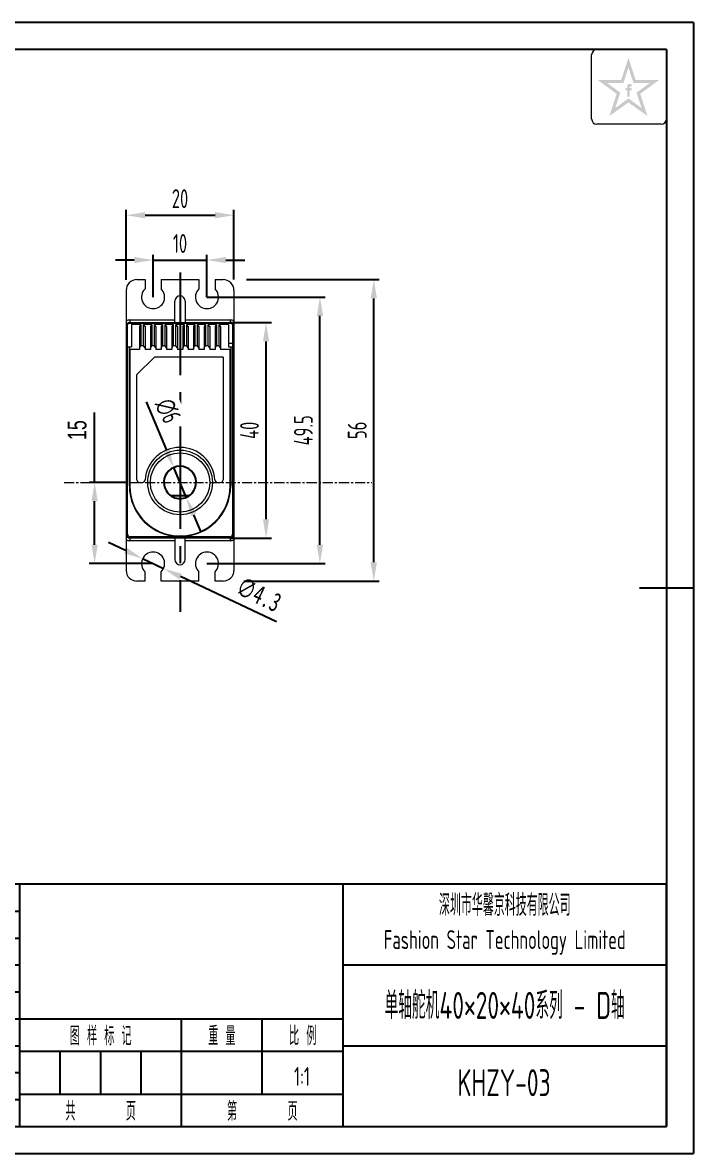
# Model space of a CAD drawing. Header units: inches. Extents: x -25 to 272, y -5 to 205.
# Drawn here: x 147.5 to 272, y -5 to 205 of the extents above; entities that cross this region are included whole.
import ezdxf
from ezdxf.enums import TextEntityAlignment as Align

# ---------------------------------------------------------------- set-up
doc = ezdxf.new("R2010")
doc.units = ezdxf.units.IN
doc.header["$MEASUREMENT"] = 0
doc.header["$PDMODE"] = 3
doc.header["$PDSIZE"] = 0.3125
doc.linetypes.add('CENTER', pattern=[0.6, 0.375, -0.075, 0.075, -0.075])
doc.linetypes.add('CENTER2', pattern=[28.575, 19.05, -3.175, 3.175, -3.175])
doc.layers.get('0').update_dxf_attribs({"linetype": 'CONTINUOUS'})
doc.layers.get('Defpoints').update_dxf_attribs({"linetype": 'CONTINUOUS'})
for name, color, linetype in [('1轮廓实线层', 7, 'CONTINUOUS'), ('2细线层', 4, 'CONTINUOUS'), ('3中心线层', 1, 'CENTER2'), ('6文字层', 3, 'CONTINUOUS'), ('7标注层', 4, 'CONTINUOUS'), ('图框层', 7, 'CONTINUOUS')]:
    doc.layers.add(name, color=color, linetype=linetype)
doc.styles.add('PC_TEXTSTYLE', font='ISOCP.SHX', dxfattribs={"width": 0.707, "bigfont": 'GBCBIG.SHX'})
doc.styles.add('PC_TEXTSTYLE4', font='ISOCP.SHX', dxfattribs={"width": 0.707, "bigfont": 'GBCBIG.SHX'})
doc.dimstyles.new('GB_DIAMETER', dxfattribs={"dimtxt": 3.5, "dimasz": 3.5, "dimexe": 1, "dimexo": 0, "dimgap": 1.5, "dimtad": 1, "dimjust": 4, "dimdsep": 46, "dimtxsty": 'PC_TEXTSTYLE', "dimcen": 0, "dimclrd": 256, "dimclrt": 3, "dimadec": 0, "dimazin": 2, "dimtp": 0.1, "dimtm": 0.1, "dimtfac": 0.71, "dimtdec": 3, "dimtmove": 0, "dimatfit": 2, "dimfxl": 1, "dimtfill": 1, "dimarcsym": 0})
doc.dimstyles.new('GB_LINEAR', dxfattribs={"dimtxt": 3.5, "dimasz": 3.5, "dimexe": 1, "dimexo": 0, "dimgap": 1.5, "dimtad": 1, "dimdsep": 46, "dimtxsty": 'PC_TEXTSTYLE', "dimcen": 0, "dimclrd": 256, "dimclrt": 3, "dimadec": 0, "dimazin": 2, "dimtp": 0.1, "dimtm": 0.1, "dimtfac": 0.71, "dimtdec": 3, "dimtmove": 0, "dimatfit": 3, "dimfxl": 1, "dimtfill": 1, "dimarcsym": 0})

# ---------------------------------------------------------------- blocks, each defined once
blk = doc.blocks.new('*D2')
at = {"layer": '7标注层', "lineweight": -2}
for p, q in [((166.62, 106.94), (163.46, 108.44)), ((169.78, 105.45), (173.67, 103.61)), ((194.63, 93.7), (176.84, 102.11))]:
    blk.add_line(p, q, dxfattribs=at)
at = {"layer": '7标注层'}
for points in [[(166.37, 106.41), (166.87, 107.47), (169.78, 105.45)], [(177.09, 102.64), (176.59, 101.59), (173.67, 103.61)]]:
    blk.add_solid(points, dxfattribs=at)
at = {"layer": 'Defpoints', "color": 0}
for p in [(169.78, 105.45), (173.67, 103.61)]:
    blk.add_point(p, dxfattribs=at)
at = {"layer": '7标注层', "color": 3, "insert": (191.37, 98.79), "char_height": 3.5, "attachment_point": 5, "rotation": 334.7057, "style": 'PC_TEXTSTYLE', "bg_fill": 3, "box_fill_scale": 1.25, "bg_fill_color": 257, "bg_fill_transparency": 0}
blk.add_mtext('{\\fSimSun|b0|i0|c134|p2;∅4.3}', dxfattribs=at)
blk = doc.blocks.new('*D3')
at = {"layer": '7标注层', "lineweight": -2}
for p, q in [((160.88, 119.6), (160.88, 132.58)), ((160.88, 108.03), (160.88, 116.1))]:
    blk.add_line(p, q, dxfattribs=at)
at = {"layer": '7标注层', "color": 0, "lineweight": -2}
for p, q in [((166.73, 119.6), (159.88, 119.6)), ((171.73, 104.53), (159.88, 104.53))]:
    blk.add_line(p, q, dxfattribs=at)
at = {"layer": '7标注层'}
for points in [[(161.46, 116.1), (160.3, 116.1), (160.88, 119.6)], [(160.3, 108.03), (161.46, 108.03), (160.88, 104.53)]]:
    blk.add_solid(points, dxfattribs=at)
at = {"layer": 'Defpoints', "color": 0}
for p in [(160.88, 119.6), (166.73, 119.6), (171.73, 104.53)]:
    blk.add_point(p, dxfattribs=at)
at = {"layer": '7标注层', "color": 3, "insert": (157.63, 129.32), "char_height": 3.5, "attachment_point": 5, "rotation": 90, "style": 'PC_TEXTSTYLE', "bg_fill": 3, "box_fill_scale": 1.25, "bg_fill_color": 257, "bg_fill_transparency": 0}
blk.add_mtext('{\\flisu|b0|i0|c134|p49;15}', dxfattribs=at)
blk = doc.blocks.new('*D11')
at = {"layer": '7标注层', "color": 0, "lineweight": -2}
for p, q in [((171.73, 154.03), (171.73, 161.9)), ((181.73, 154.03), (181.73, 161.9))]:
    blk.add_line(p, q, dxfattribs=at)
at = {"layer": '7标注层', "lineweight": -2}
for p, q in [((168.23, 160.9), (164.73, 160.9)), ((171.73, 160.9), (181.73, 160.9)), ((185.23, 160.9), (188.73, 160.9))]:
    blk.add_line(p, q, dxfattribs=at)
at = {"layer": '7标注层'}
for points in [[(168.23, 160.32), (168.23, 161.48), (171.73, 160.9)], [(185.23, 161.48), (185.23, 160.32), (181.73, 160.9)]]:
    blk.add_solid(points, dxfattribs=at)
at = {"layer": 'Defpoints', "color": 0}
for p in [(181.73, 160.9), (171.73, 154.03), (181.73, 154.03)]:
    blk.add_point(p, dxfattribs=at)
at = {"layer": '7标注层', "color": 3, "insert": (176.73, 163.98), "char_height": 3.5, "attachment_point": 5, "style": 'PC_TEXTSTYLE', "bg_fill": 3, "box_fill_scale": 1.25, "bg_fill_color": 257, "bg_fill_transparency": 0}
blk.add_mtext('10', dxfattribs=at)
blk = doc.blocks.new('*D12')
at = {"layer": '7标注层', "color": 0, "lineweight": -2}
for p, q in [((166.73, 157.23), (166.73, 170.23)), ((186.73, 157.28), (186.73, 170.23))]:
    blk.add_line(p, q, dxfattribs=at)
at = {"layer": '7标注层', "lineweight": -2}
blk.add_line((170.23, 169.23), (183.23, 169.23), dxfattribs=at)
at = {"layer": '7标注层'}
for points in [[(170.23, 169.81), (170.23, 168.64), (166.73, 169.23)], [(183.23, 168.64), (183.23, 169.81), (186.73, 169.23)]]:
    blk.add_solid(points, dxfattribs=at)
at = {"layer": 'Defpoints', "color": 0}
for p in [(186.73, 169.23), (166.73, 157.23), (186.73, 157.28)]:
    blk.add_point(p, dxfattribs=at)
at = {"layer": '7标注层', "color": 3, "insert": (176.73, 172.3), "char_height": 3.5, "attachment_point": 5, "style": 'PC_TEXTSTYLE', "bg_fill": 3, "box_fill_scale": 1.25, "bg_fill_color": 257, "bg_fill_transparency": 0}
blk.add_mtext('20', dxfattribs=at)
blk = doc.blocks.new('*D13')
at = {"layer": '7标注层', "color": 0, "lineweight": -2}
for p, q in [((186.03, 149.28), (193.69, 149.28)), ((186.03, 109.28), (193.69, 109.28))]:
    blk.add_line(p, q, dxfattribs=at)
at = {"layer": '7标注层', "lineweight": -2}
blk.add_line((192.69, 112.78), (192.69, 145.78), dxfattribs=at)
at = {"layer": '7标注层'}
for points in [[(193.28, 145.78), (192.11, 145.78), (192.69, 149.28)], [(192.11, 112.78), (193.28, 112.78), (192.69, 109.28)]]:
    blk.add_solid(points, dxfattribs=at)
at = {"layer": 'Defpoints', "color": 0}
for p in [(186.03, 149.28), (192.69, 149.28), (186.03, 109.28)]:
    blk.add_point(p, dxfattribs=at)
at = {"layer": '7标注层', "color": 3, "insert": (189.62, 129.28), "char_height": 3.5, "attachment_point": 5, "rotation": 90, "style": 'PC_TEXTSTYLE', "bg_fill": 3, "box_fill_scale": 1.25, "bg_fill_color": 257, "bg_fill_transparency": 0}
blk.add_mtext('40', dxfattribs=at)
blk = doc.blocks.new('*D14')
at = {"layer": '7标注层', "color": 0, "lineweight": -2}
for p, q in [((181.73, 154.03), (203.69, 154.03)), ((181.73, 104.53), (203.69, 104.53))]:
    blk.add_line(p, q, dxfattribs=at)
at = {"layer": '7标注层', "lineweight": -2}
blk.add_line((202.69, 108.03), (202.69, 150.53), dxfattribs=at)
at = {"layer": '7标注层'}
for points in [[(203.28, 150.53), (202.11, 150.53), (202.69, 154.03)], [(202.11, 108.03), (203.28, 108.03), (202.69, 104.53)]]:
    blk.add_solid(points, dxfattribs=at)
at = {"layer": 'Defpoints', "color": 0}
for p in [(181.73, 154.03), (202.69, 154.03), (181.73, 104.53)]:
    blk.add_point(p, dxfattribs=at)
at = {"layer": '7标注层', "color": 3, "insert": (199.62, 129.28), "char_height": 3.5, "attachment_point": 5, "rotation": 90, "style": 'PC_TEXTSTYLE', "bg_fill": 3, "box_fill_scale": 1.25, "bg_fill_color": 257, "bg_fill_transparency": 0}
blk.add_mtext('49.5', dxfattribs=at)
blk = doc.blocks.new('*D15')
at = {"layer": '7标注层', "color": 0, "lineweight": -2}
for p, q in [((189.09, 157.28), (213.69, 157.28)), ((188.58, 101.28), (213.69, 101.28))]:
    blk.add_line(p, q, dxfattribs=at)
at = {"layer": '7标注层', "lineweight": -2}
blk.add_line((212.69, 104.78), (212.69, 153.78), dxfattribs=at)
at = {"layer": '7标注层'}
for points in [[(213.28, 153.78), (212.11, 153.78), (212.69, 157.28)], [(212.11, 104.78), (213.28, 104.78), (212.69, 101.28)]]:
    blk.add_solid(points, dxfattribs=at)
at = {"layer": 'Defpoints', "color": 0}
for p in [(189.09, 157.28), (212.69, 157.28), (188.58, 101.28)]:
    blk.add_point(p, dxfattribs=at)
at = {"layer": '7标注层', "color": 3, "insert": (209.62, 129.28), "char_height": 3.5, "attachment_point": 5, "rotation": 90, "style": 'PC_TEXTSTYLE', "bg_fill": 3, "box_fill_scale": 1.25, "bg_fill_color": 257, "bg_fill_transparency": 0}
blk.add_mtext('56', dxfattribs=at)
blk = doc.blocks.new('*D16')
at = {"layer": '7标注层', "lineweight": -2}
for p, q in [((170.47, 134.57), (174.22, 125.61)), ((177.88, 116.84), (175.57, 122.38)), ((179.23, 113.61), (180.58, 110.38))]:
    blk.add_line(p, q, dxfattribs=at)
at = {"layer": '7标注层'}
for points in [[(173.68, 125.38), (174.76, 125.83), (175.57, 122.38)], [(179.76, 113.84), (178.69, 113.39), (177.88, 116.84)]]:
    blk.add_solid(points, dxfattribs=at)
at = {"layer": 'Defpoints', "color": 0}
for p in [(175.57, 122.38), (177.88, 116.84)]:
    blk.add_point(p, dxfattribs=at)
at = {"layer": '7标注层', "color": 3, "insert": (174.51, 132.89), "char_height": 3.5, "attachment_point": 5, "rotation": 292.667, "style": 'PC_TEXTSTYLE', "bg_fill": 3, "box_fill_scale": 1.25, "bg_fill_color": 257, "bg_fill_transparency": 0}
blk.add_mtext('∅6', dxfattribs=at)
blk = doc.blocks.new('ZwmFrameMain_A4^_^无分区图框^_^landscape')
at = {"layer": '1轮廓实线层'}
for p, q in [((267, 200), (0, 200)), ((267, 200), (267, 0)), ((272, 100), (262, 100)), ((0, 0), (267, 0))]:
    blk.add_line(p, q, dxfattribs=at)
at = {"layer": '2细线层'}
for p, q in [((272, 205), (-25, 205)), ((272, 205), (272, -5)), ((-25, -5), (272, -5))]:
    blk.add_line(p, q, dxfattribs=at)
blk = doc.blocks.new('ZwmFrameMain_标题栏1')
at = {"layer": '1轮廓实线层'}
for p, q in [((-180, 0), (-180, 45)), ((0, 45), (-180, 45)), ((-172, 20), (-172, 45)), ((-165, 20), (-165, 45)), ((-145, 20), (-145, 45)), ((-130, 20), (-130, 45)), ((-120, 0), (-120, 45)), ((0, 0), (0, 45)), ((-60, 30), (0, 30)), ((-180, 20), (-60, 20)), ((-165, 0), (-165, 20)), ((-150, 0), (-150, 20)), ((-135, 0), (-135, 20)), ((-60, 15), (0, 15)), ((-180, 0), (0, 0))]:
    blk.add_line(p, q, dxfattribs=at)
at = {"layer": '1轮廓实线层', "color": 7}
for p, q in [((-60, 0), (-60, 45)), ((-180, 25), (-120, 25))]:
    blk.add_line(p, q, dxfattribs=at)
at = {"layer": '2细线层'}
for p, q in [((-180, 40), (-120, 40)), ((-180, 35), (-120, 35)), ((-180, 30), (-120, 30)), ((-90, 0), (-90, 20)), ((-75, 6), (-75, 20)), ((-180, 15), (-120, 15)), ((-120, 14), (-60, 14)), ((-112.5, 6), (-112.5, 14)), ((-105, 6), (-105, 14)), ((-97.5, 6), (-97.5, 14)), ((-180, 10), (-120, 10)), ((-180, 5), (-120, 5)), ((-120, 6), (-60, 6))]:
    blk.add_line(p, q, dxfattribs=at)
at = {"layer": '6文字层', "style": 'PC_TEXTSTYLE', "width": 0.667}
for s, p in [('标记', (-176, 22.5)), ('处数', (-168.5, 22.5)), (' 更改文件号 ', (-155, 22.5)), (' 签 字 ', (-137.5, 22.5)), (' 日期 ', (-125, 22.5)), (' 设 计 ', (-172.5, 17.51)), (' 标准化 ', (-142.5, 17.51)), (' 图 样 标 记 ', (-105, 17)), (' 重 量 ', (-82.5, 17)), (' 比 例 ', (-67.5, 17)), (' 审 核 ', (-172.5, 7.5)), (' 工 艺 ', (-172.5, 2.5)), (' 日 期 ', (-142.5, 2.5)), ('共       页', (-105, 3)), ('第       页', (-75, 3))]:
    blk.add_text(s, height=3.5, dxfattribs=at).set_placement(p, align=Align.MIDDLE)
at = {"layer": '6文字层', "style": 'PC_TEXTSTYLE', "flags": 8}
for tag, height, width, p, p2 in [('企业名称', 5, 3.445461, (-54.29, 34.82), (-5.27, 34.82)), ('产品名称或材料标记', 7, 1.034456, (-113.46, 28.64), (-66.42, 28.64)), ('图样名称', 5, 3.480264, (-54.79, 19.98), (-5.27, 19.98)), ('标准化', 3.5, 1.756036, (-133.83, 15.37), (-120.75, 15.37)), ('重量', 3.5, 2.448074, (-88.46, 7.54), (-76.55, 7.54)), ('比例', 3.5, 2.367734, (-73.35, 7.54), (-61.93, 7.54)), ('图样代号', 5, 3.489916, (-54.79, 5.63), (-5.52, 5.63)), ('审核', 3.5, 2.723972, (-163.99, 5.37), (-150.63, 5.37)), ('工艺', 3.5, 2.851598, (-164.21, 0.37), (-150.89, 0.37)), ('共几页', 3.5, 0.953151, (-108.58, 1.48), (-101.56, 1.48)), ('日期', 3.5, 2.733185, (-133.83, 0.37), (-120.75, 0.37))]:
    blk.add_attdef(tag, text='', height=height, dxfattribs=dict(at, width=width)).set_placement(p, p2, align=Align.FIT)
at = {"layer": '6文字层', "style": 'PC_TEXTSTYLE', "width": 9.901758, "flags": 8}
blk.add_attdef('设计', text='', height=3.5, rotation=359.5768, dxfattribs=at).set_placement((-164.23, 15.37), (-150.37, 15.27), align=Align.FIT)
at = {"layer": '6文字层', "color": 3, "style": 'PC_TEXTSTYLE', "width": 0.96618, "flags": 8}
blk.add_attdef('第几页', text='', height=3.5, dxfattribs=at).set_placement((-78.29, 1.5), (-71.16, 1.5), align=Align.FIT)
at = {"layer": '6文字层', "color": 0, "style": 'PC_TEXTSTYLE', "width": 0.715273, "flags": 8}
blk.add_attdef('图纸张数', text='', height=3.5, dxfattribs=at).set_placement((-2.66, -3.87), (4.46, -3.87), align=Align.FIT)

msp = doc.modelspace()

# ---------------------------------------------------------------- hatches: boundary and pattern name
at = {"layer": '6文字层', "lineweight": 5}
h = msp.add_hatch(color=2, dxfattribs=at)
edge = h.paths.add_edge_path(flags=0)
edge.add_line((260.172, 192.419), (260.567, 192.419))
edge.add_line((260.567, 192.419), (260.567, 192.845))
edge.add_line((260.567, 192.845), (260.176, 192.845))
edge.add_line((260.176, 192.845), (260.176, 193.053))
edge.add_spline(control_points=[(260.176, 193.053), (260.176, 193.078), (260.175, 193.174), (260.364, 193.144), (260.482, 193.127), (260.549, 193.11), (260.577, 193.102)], knot_values=[0, 0, 0, 0, 1.4943482, 5.8188355, 8.4876202, 10.3632598, 10.3632598, 10.3632598, 10.3632598], degree=3, periodic=0)
edge.add_line((260.577, 193.102), (260.577, 193.539))
edge.add_spline(control_points=[(260.577, 193.539), (260.505, 193.556), (260.332, 193.597), (260.084, 193.618), (259.855, 193.514), (259.739, 193.37), (259.72, 193.26), (259.714, 193.229)], knot_values=[0, 0, 0, 0, 4.9341397, 11.9452686, 16.0265909, 21.3569295, 23.4510995, 23.4510995, 23.4510995, 23.4510995], degree=3, periodic=0)
edge.add_line((259.714, 193.229), (259.714, 192.845))
edge.add_line((259.714, 192.845), (259.428, 192.845))
edge.add_line((259.428, 192.845), (259.428, 192.419))
edge.add_line((259.428, 192.419), (259.717, 192.419))
edge.add_line((259.717, 192.419), (259.717, 191.229))
edge.add_line((259.717, 191.229), (260.172, 191.229))
edge.add_line((260.172, 191.229), (260.172, 192.419))
h.paths.add_polyline_path([(265.628, 194.333), (261.288, 194.333), (259.948, 198.473), (258.608, 194.333), (254.268, 194.333), (257.762, 191.785), (256.422, 187.656), (259.948, 190.181), (263.474, 187.656), (262.134, 191.785)])
h.paths.add_polyline_path([(261.461, 191.997), (262.394, 189.124), (259.948, 190.914), (257.502, 189.124), (258.434, 191.997), (255.981, 193.786), (259.012, 193.786), (259.948, 196.673), (260.883, 193.786), (263.915, 193.786)], flags=16)

# ---------------------------------------------------------------- linework, layer by layer
at = {"color": 7, "lineweight": 0}
for p, q in [((168.728, 157.277), (170.228, 157.277)), ((170.228, 157.277), (170.228, 155.567)), ((173.228, 157.277), (173.228, 155.567)), ((173.228, 157.277), (180.228, 157.277)), ((180.228, 157.277), (180.228, 155.567)), ((183.228, 157.277), (183.228, 155.567)), ((183.228, 157.277), (184.728, 157.277)), ((166.728, 155.277), (166.728, 103.277)), ((186.728, 155.277), (186.728, 103.277)), ((175.778, 149.277), (175.778, 153.277)), ((177.678, 153.277), (177.678, 149.277)), ((167.428, 149.777), (167.428, 149.205)), ((167.428, 149.777), (175.778, 149.777)), ((167.428, 149.277), (186.028, 149.277)), ((167.428, 149.205), (186.028, 149.205)), ((177.678, 149.777), (186.028, 149.777)), ((186.028, 149.777), (186.028, 149.205)), ((166.978, 109.977), (166.978, 148.755)), ((167.728, 148.934), (167.728, 144.767)), ((169.478, 148.934), (167.728, 148.934)), ((169.478, 148.934), (169.228, 148.58)), ((169.228, 148.58), (169.228, 144.277)), ((169.478, 148.934), (169.478, 144.977)), ((169.978, 144.977), (169.978, 148.934)), ((170.228, 148.58), (169.978, 148.934)), ((171.478, 148.934), (169.978, 148.934)), ((170.228, 148.58), (170.228, 144.277)), ((171.478, 148.934), (171.228, 148.58)), ((171.228, 148.58), (171.228, 144.277)), ((171.478, 148.934), (171.478, 144.977)), ((171.978, 144.977), (171.978, 148.934)), ((172.228, 148.58), (171.978, 148.934)), ((173.478, 148.934), (171.978, 148.934)), ((172.228, 148.58), (172.228, 144.277)), ((173.478, 148.934), (173.228, 148.58)), ((173.228, 148.58), (173.228, 144.277)), ((173.478, 148.934), (173.478, 144.977)), ((173.978, 144.977), (173.978, 148.934)), ((174.228, 148.58), (173.978, 148.934)), ((175.478, 148.934), (173.978, 148.934)), ((174.228, 148.58), (174.228, 144.277)), ((175.478, 148.934), (175.228, 148.58)), ((175.228, 148.58), (175.228, 144.277)), ((175.478, 148.934), (175.478, 144.977)), ((175.978, 144.977), (175.978, 148.934)), ((176.228, 148.58), (175.978, 148.934)), ((177.478, 148.934), (175.978, 148.934)), ((176.228, 148.58), (176.228, 144.277)), ((177.478, 148.934), (177.228, 148.58)), ((177.228, 148.58), (177.228, 144.277)), ((177.478, 148.934), (177.478, 144.977)), ((177.978, 144.977), (177.978, 148.934)), ((178.228, 148.58), (177.978, 148.934)), ((179.478, 148.934), (177.978, 148.934)), ((178.228, 148.58), (178.228, 144.277)), ((179.478, 148.934), (179.228, 148.58)), ((179.228, 148.58), (179.228, 144.277)), ((179.478, 148.934), (179.478, 144.977)), ((179.978, 144.977), (179.978, 148.934)), ((180.228, 148.58), (179.978, 148.934)), ((181.478, 148.934), (179.978, 148.934)), ((180.228, 148.58), (180.228, 144.277)), ((181.478, 148.934), (181.228, 148.58)), ((181.228, 148.58), (181.228, 144.277)), ((181.478, 148.934), (181.478, 144.977)), ((181.978, 144.977), (181.978, 148.934)), ((182.228, 148.58), (181.978, 148.934)), ((183.478, 148.934), (181.978, 148.934)), ((182.228, 148.58), (182.228, 144.277)), ((183.478, 148.934), (183.228, 148.58)), ((183.228, 148.58), (183.228, 144.277)), ((183.478, 148.934), (183.478, 144.977)), ((183.978, 144.977), (183.978, 148.934)), ((184.228, 148.58), (183.978, 148.934)), ((185.728, 148.934), (183.978, 148.934)), ((184.228, 148.58), (184.228, 144.277)), ((185.728, 148.934), (185.728, 144.767)), ((186.478, 148.755), (186.478, 109.977)), ((169.228, 144.627), (169.478, 144.977)), ((169.978, 144.977), (169.478, 144.977)), ((170.228, 144.627), (169.978, 144.977)), ((171.228, 144.627), (171.478, 144.977)), ((171.978, 144.977), (171.478, 144.977)), ((172.228, 144.627), (171.978, 144.977)), ((173.228, 144.627), (173.478, 144.977)), ((173.978, 144.977), (173.478, 144.977)), ((174.228, 144.627), (173.978, 144.977)), ((175.228, 144.627), (175.478, 144.977)), ((175.978, 144.977), (175.478, 144.977)), ((176.228, 144.627), (175.978, 144.977)), ((177.228, 144.627), (177.478, 144.977)), ((177.978, 144.977), (177.478, 144.977)), ((178.228, 144.627), (177.978, 144.977)), ((179.228, 144.627), (179.478, 144.977)), ((179.978, 144.977), (179.478, 144.977)), ((180.228, 144.627), (179.978, 144.977)), ((181.228, 144.627), (181.478, 144.977)), ((181.978, 144.977), (181.478, 144.977)), ((182.228, 144.627), (181.978, 144.977)), ((183.228, 144.627), (183.478, 144.977)), ((183.978, 144.977), (183.478, 144.977)), ((184.228, 144.627), (183.978, 144.977)), ((185.728, 145.474), (186.478, 145.474)), ((166.728, 144.764), (166.978, 144.767)), ((166.978, 144.767), (167.728, 144.767)), ((167.328, 118.962), (167.328, 144.767)), ((167.428, 144.277), (167.428, 118.962)), ((169.228, 144.277), (167.428, 144.277)), ((168.728, 139.625), (171.975, 142.872)), ((171.228, 144.277), (170.228, 144.277)), ((184.728, 142.872), (171.975, 142.872)), ((173.228, 144.277), (172.228, 144.277)), ((175.228, 144.277), (174.228, 144.277)), ((177.228, 144.277), (176.228, 144.277)), ((179.228, 144.277), (178.228, 144.277)), ((181.228, 144.277), (180.228, 144.277)), ((183.228, 144.277), (182.228, 144.277)), ((186.028, 144.277), (184.228, 144.277)), ((184.728, 142.872), (184.728, 120.102)), ((185.728, 144.767), (186.728, 144.767)), ((186.028, 118.962), (186.028, 144.277)), ((186.128, 144.767), (186.128, 118.962)), ((168.728, 120.102), (168.728, 139.625)), ((167.328, 118.962), (167.428, 118.962)), ((169.228, 119.602), (169.746, 119.602)), ((183.711, 119.602), (184.228, 119.602)), ((186.128, 118.962), (186.028, 118.962)), ((166.728, 109.977), (166.978, 109.977)), ((186.028, 109.527), (167.428, 109.527)), ((167.428, 109.527), (167.428, 108.777)), ((186.028, 109.277), (167.428, 109.277)), ((175.778, 109.277), (175.778, 105.277)), ((177.678, 105.277), (177.678, 109.277)), ((186.028, 109.527), (186.028, 108.777)), ((186.728, 109.977), (186.478, 109.977)), ((175.778, 108.777), (167.428, 108.777)), ((186.028, 108.777), (177.678, 108.777)), ((170.228, 101.277), (170.228, 102.986)), ((173.228, 101.277), (173.228, 102.986)), ((180.228, 101.277), (180.228, 102.986)), ((183.228, 101.277), (183.228, 102.986)), ((170.228, 101.277), (168.728, 101.277)), ((180.228, 101.277), (173.228, 101.277)), ((184.728, 101.277), (183.228, 101.277))]:
    msp.add_line(p, q, dxfattribs=at)
at = {"color": 7, "linetype": 'Continuous', "lineweight": 25}
msp.add_line((178.38, 117.108), (175.063, 117.108), dxfattribs=at)
at = {"color": 7, "lineweight": 0}
for radius in [6, 5.5]:
    msp.add_circle((176.728, 119.602), radius, dxfattribs=at)
for centre, radius, start, end in [((168.728, 155.277), 2, 90, 180), ((171.728, 154.027), 2.15, 134.24072, 45.75928), ((181.728, 154.027), 2.15, 134.24072, 45.75928), ((184.728, 155.277), 2, 0, 90), ((176.778, 153.277), 1, 92.86606, 180), ((176.678, 153.277), 1, 0, 87.13394), ((167.428, 148.577), 1.2, 90, 125.68533), ((167.428, 148.577), 0.7, 90, 180), ((186.028, 148.577), 1.2, 54.31467, 90), ((186.028, 148.577), 0.7, 0, 90), ((176.728, 119.602), 6.5, 4.09605, 175.90395), ((169.228, 120.102), 0.5, 180, 270), ((169.746, 120.102), 0.5, 270, 355.90395), ((183.711, 120.102), 0.5, 184.09605, 270), ((184.228, 120.102), 0.5, 270, 0), ((176.728, 118.962), 9.4, 180, 0), ((176.728, 118.962), 9.3, 180, 0), ((167.428, 109.977), 0.7, 180, 270), ((167.428, 109.977), 0.45, 180, 270), ((186.028, 109.977), 0.45, 270, 0), ((186.028, 109.977), 0.7, 270, 0), ((167.428, 109.977), 1.2, 234.31467, 270), ((186.028, 109.977), 1.2, 270, 305.68533), ((171.728, 104.527), 2.15, 314.24072, 225.75928), ((176.778, 105.277), 1, 180, 267.13394), ((176.678, 105.277), 1, 272.86606, 0), ((181.728, 104.527), 2.15, 314.24072, 225.75928), ((168.728, 103.277), 2, 180, 270), ((184.728, 103.277), 2, 270, 0)]:
    msp.add_arc(centre, radius, start, end, dxfattribs=at)
at = {"color": 7, "linetype": 'Continuous', "lineweight": 25}
for start, end in [(318.18969, 221.81031), (221.81031, 318.18969)]:
    msp.add_arc((176.722, 119.608), 3, start, end, dxfattribs=at)
at = {"color": 7, "lineweight": 0}
for points, start_tangent, end_tangent in [([(166.978, 148.755), (166.997, 148.882), (167.049, 148.997), (167.128, 149.09), (167.224, 149.156), (167.325, 149.193), (167.428, 149.205)], (0.0005555, 0.9999998), (0.9999984, -0.001807)), ([(186.028, 149.205), (186.131, 149.193), (186.233, 149.156), (186.329, 149.09), (186.408, 148.997), (186.46, 148.882), (186.478, 148.755)], (0.9999974, 0.0022897), (0.0000909, -1))]:
    msp.add_spline(points, degree=3, dxfattribs=dict(at, start_tangent=start_tangent, end_tangent=end_tangent))
at = {"layer": '6文字层', "color": 212, "lineweight": 5}
for p, q in [((254.107, 200), (267, 200)), ((267, 200), (267, 187.117)), ((253.11, 187.117), (253.11, 199.003)), ((266.003, 186.12), (254.107, 186.12))]:
    msp.add_line(p, q, dxfattribs=at)
for centre, start, end in [((254.107, 199.003), 90, 180), ((254.107, 187.117), 180, 270), ((266.003, 187.117), 270, 0)]:
    msp.add_arc(centre, 0.997, start, end, dxfattribs=at)

# ---------------------------------------------------------------- block references
at = {"layer": '图框层'}
ref = msp.add_blockref('ZwmFrameMain_标题栏1', (267, 0), dxfattribs=at)
ref.add_attrib('设计', 'Kerry', (102.771, 15.372), dxfattribs={"layer": '6文字层', "height": 3.5, "rotation": 359.57685, "style": 'PC_TEXTSTYLE', "width": 0.707})
ref.add_attrib('日期', '2023/11/13', dxfattribs={"layer": '6文字层', "height": 3.5, "style": 'PC_TEXTSTYLE', "width": 0.598085}).set_placement((133.165, 0.371), (146.248, 0.371), align=Align.FIT)
ref.add_attrib('图样名称', '单轴舵机40×20×40系列 - D轴', dxfattribs={"layer": '6文字层', "height": 5, "style": 'PC_TEXTSTYLE', "width": 0.707}).set_placement((236.973, 19.978), align=Align.CENTER)
ref.add_attrib('图样代号', 'KHZY-03', dxfattribs={"layer": '6文字层', "height": 5, "style": 'PC_TEXTSTYLE', "width": 0.707}).set_placement((236.85, 5.63), align=Align.CENTER)
ref.add_attrib('比例', '1:1', dxfattribs={"layer": '6文字层', "height": 3.5, "style": 'PC_TEXTSTYLE', "width": 0.707}).set_placement((199.359, 7.542), align=Align.CENTER)

# ---------------------------------------------------------------- texts
at = {"layer": '6文字层', "insert": (237, 37.5), "char_height": 3.5, "width": 60, "attachment_point": 5, "style": 'PC_TEXTSTYLE4'}
msp.add_mtext('{\\H1.142857x;深圳市华馨京科技有限公司}\\P\\pxsm1,qc;Fashion Star Technology Limited', dxfattribs=at)

# ---------------------------------------------------------------- next in the draw order: dimensions: what is measured, and where the dimension line sits
at = {"layer": '7标注层'}
dim = msp.add_diameter_dim_2p(p1=(169.785, 105.445), p2=(173.672, 103.608), text='{\\fSimSun|b0|i0|c134|p2;<>}', dimstyle='GB_LINEAR', override={"dimtvp": 0.1, "dimtfill": 1, "dimtfillclr": 0}, dxfattribs=at)
dim.commit()
dim.dimension.update_dxf_attribs({"geometry": '*D2', "text_midpoint": (190.002, 95.891), "dimtype": 163})

# ---------------------------------------------------------------- next in the draw order: linework, layer by layer
at = {"layer": '3中心线层'}
msp.add_line((176.728, 158.587), (176.728, 95.587), dxfattribs=at)

# ---------------------------------------------------------------- next in the draw order: dimensions: what is measured, and where the dimension line sits
at = {"layer": '7标注层'}
dim = msp.add_linear_dim(base=(160.879, 119.602), p1=(171.728, 104.527), p2=(166.728, 119.602), angle=270, text='{\\flisu|b0|i0|c134|p49;15}', dimstyle='GB_LINEAR', override={"dimgap": 1.5, "dimtad": 1, "dimdec": 2, "dimlfac": 1, "dimpost": '<>', "dimse1": 0, "dimse2": 0, "dimsd1": 0, "dimsd2": 0, "dimtofl": 1, "dimtvp": 0.1, "dimtfill": 1, "dimtfillclr": 0}, dxfattribs=at)
dim.commit()
dim.dimension.update_dxf_attribs({"geometry": '*D3', "text_midpoint": (160.879, 129.315), "dimtype": 160})

# ---------------------------------------------------------------- next in the draw order: linework, layer by layer
at = {"color": 1, "linetype": 'CENTER', "lineweight": 0, "ltscale": 5}
msp.add_line((155.229, 119.602), (212.354, 119.602), dxfattribs=at)

# ---------------------------------------------------------------- next in the draw order: dimensions: what is measured, and where the dimension line sits
at = {"layer": '7标注层'}
dim = msp.add_linear_dim(base=(181.728, 160.899), p1=(171.728, 154.027), p2=(181.728, 154.027), dimstyle='GB_LINEAR', override={"dimscale": 1, "dimgap": 1.5, "dimtad": 1, "dimjust": 0, "dimdec": 2, "dimlfac": 1, "dimse1": 0, "dimse2": 0, "dimsd1": 0, "dimsd2": 0, "dimclrd": 256, "dimclre": 0, "dimtofl": 1, "dimtvp": 0.1}, dxfattribs=at)
dim.commit()
dim.dimension.update_dxf_attribs({"geometry": '*D11', "text_midpoint": (176.728, 163.976)})

# ---------------------------------------------------------------- next in the draw order: dimensions: what is measured, and where the dimension line sits
dim = msp.add_linear_dim(base=(186.728, 169.228), p1=(166.728, 157.228), p2=(186.728, 157.277), dimstyle='GB_LINEAR', override={"dimscale": 1, "dimgap": 1.5, "dimtad": 1, "dimjust": 0, "dimdec": 2, "dimlfac": 1, "dimse1": 0, "dimse2": 0, "dimsd1": 0, "dimsd2": 0, "dimclrd": 256, "dimclre": 0, "dimtofl": 1, "dimtvp": 0.1}, dxfattribs=at)
dim.commit()
dim.dimension.update_dxf_attribs({"geometry": '*D12', "text_midpoint": (176.728, 172.305)})
dim = msp.add_linear_dim(base=(192.693, 149.277), p1=(186.028, 109.277), p2=(186.028, 149.277), angle=90, dimstyle='GB_LINEAR', override={"dimscale": 1, "dimgap": 1.5, "dimtad": 1, "dimjust": 0, "dimdec": 2, "dimlfac": 1, "dimse1": 0, "dimse2": 0, "dimsd1": 0, "dimsd2": 0, "dimclrd": 256, "dimclre": 0, "dimtofl": 1, "dimtvp": 0.1}, dxfattribs=at)
dim.commit()
dim.dimension.update_dxf_attribs({"geometry": '*D13', "text_midpoint": (189.617, 129.277)})
dim = msp.add_diameter_dim_2p(p1=(177.878, 116.84), p2=(175.566, 122.377), dimstyle='GB_DIAMETER', override={"dimscale": 1, "dimgap": 1.5, "dimtad": 1, "dimjust": 4, "dimtih": 0, "dimtoh": 0, "dimdec": 2, "dimlfac": 1, "dimse1": 0, "dimse2": 0, "dimsd1": 0, "dimsd2": 0, "dimtix": 0, "dimtofl": 1, "dimatfit": 0, "dimtvp": 0.1}, dxfattribs=at)
dim.commit()
dim.dimension.update_dxf_attribs({"geometry": '*D16', "text_midpoint": (173.061, 128.374), "dimtype": 163})

# ---------------------------------------------------------------- next in the draw order: dimensions: what is measured, and where the dimension line sits
dim = msp.add_linear_dim(base=(202.693, 154.027), p1=(181.728, 104.527), p2=(181.728, 154.027), angle=90, dimstyle='GB_LINEAR', override={"dimscale": 1, "dimgap": 1.5, "dimtad": 1, "dimjust": 0, "dimdec": 2, "dimlfac": 1, "dimse1": 0, "dimse2": 0, "dimsd1": 0, "dimsd2": 0, "dimclrd": 256, "dimclre": 0, "dimtofl": 1, "dimtvp": 0.1}, dxfattribs=at)
dim.commit()
dim.dimension.update_dxf_attribs({"geometry": '*D14', "text_midpoint": (199.617, 129.277)})

# ---------------------------------------------------------------- next in the draw order: dimensions: what is measured, and where the dimension line sits
dim = msp.add_linear_dim(base=(212.693, 157.277), p1=(188.576, 101.277), p2=(189.089, 157.277), angle=90, dimstyle='GB_LINEAR', override={"dimscale": 1, "dimgap": 1.5, "dimtad": 1, "dimjust": 0, "dimdec": 2, "dimlfac": 1, "dimse1": 0, "dimse2": 0, "dimsd1": 0, "dimsd2": 0, "dimclrd": 256, "dimclre": 0, "dimtofl": 1, "dimtvp": 0.1}, dxfattribs=at)
dim.commit()
dim.dimension.update_dxf_attribs({"geometry": '*D15', "text_midpoint": (209.618, 129.277)})

# ---------------------------------------------------------------- next in the draw order: block references
at = {"layer": '图框层'}
msp.add_blockref('ZwmFrameMain_A4^_^无分区图框^_^landscape', (0, 0), dxfattribs=at)

doc.saveas('drawing.dxf')
